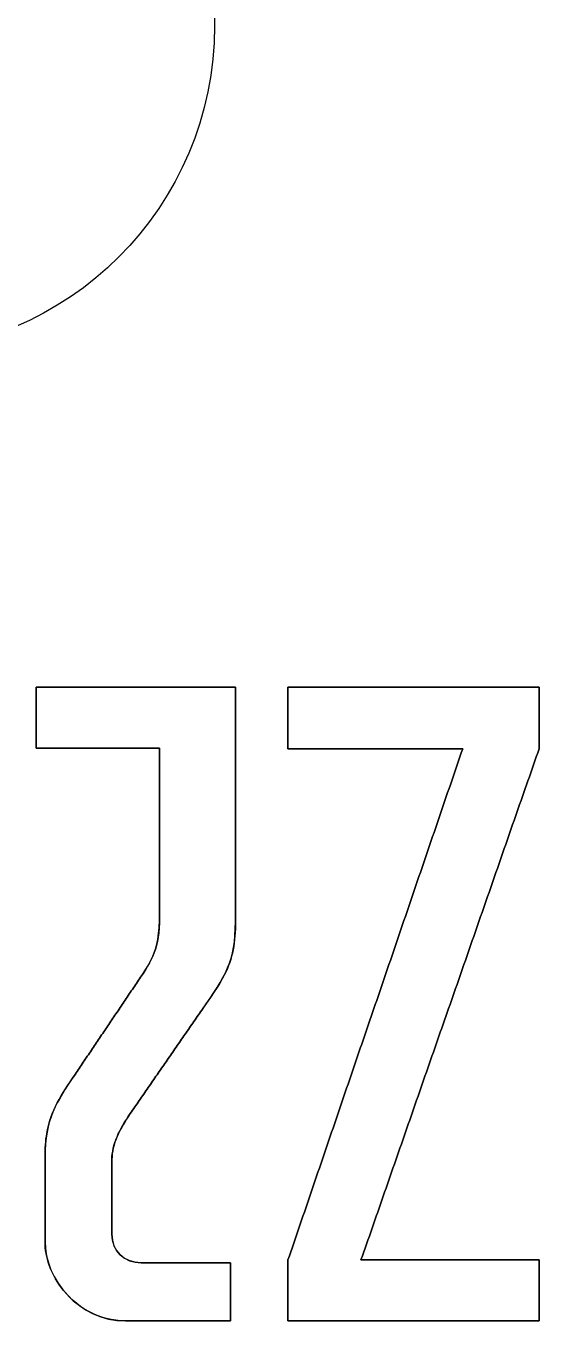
# Model space of a CAD drawing. Header units: millimetres. Extents: x -34.4 to 34.4, y -34.4 to 34.4.
# Drawn here: x 1.69 to 7.98, y -15.86 to 0 of the extents above; entities that cross this region are included whole.
import ezdxf

# ---------------------------------------------------------------- set-up
doc = ezdxf.new("R2010")
doc.units = ezdxf.units.MM
doc.layers.add('Z24de', color=7, linetype='CONTINUOUS')

msp = doc.modelspace()

# ---------------------------------------------------------------- linework, layer by layer
at = {"layer": 'Z24de'}
for p, q in [((4, 0), (4, 0, 3)), ((4, 0), (4, 0, 3)), ((1.81512, -8.09855, 2.40188), (1.81512, -8.09855, 3)), ((1.81512, -8.09855, 2.40188), (1.81512, -8.09855, 3)), ((4.25582, -8.09855, 2.40188), (4.25582, -8.09855, 3)), ((4.25582, -8.09855, 2.40188), (4.25582, -8.09855, 3)), ((4.25603, -8.09855, 2.40188), (4.25603, -8.09855, 3)), ((4.25603, -8.09855, 2.40188), (4.25603, -8.09855, 3)), ((4.89939, -8.09855, 2.40188), (4.89939, -8.09855, 3)), ((4.89939, -8.09855, 2.40188), (4.89939, -8.09855, 3)), ((7.975, -8.09855, 2.40188), (7.975, -8.09855, 3)), ((7.975, -8.09855, 2.40188), (7.975, -8.09855, 3)), ((1.81512, -8.84234, 2.40188), (1.81512, -8.84234, 3)), ((1.81512, -8.84234, 2.40188), (1.81512, -8.84234, 3)), ((3.32803, -8.84234, 2.40188), (3.32803, -8.84234, 3)), ((3.32803, -8.84234, 2.40188), (3.32803, -8.84234, 3)), ((4.89939, -8.85078, 2.40188), (4.89939, -8.85078, 3)), ((4.89939, -8.85078, 2.40188), (4.89939, -8.85078, 3)), ((7.03898, -8.85078, 2.40188), (7.03898, -8.85078, 3)), ((7.03898, -8.85078, 2.40188), (7.03898, -8.85078, 3)), ((7.975, -8.85078, 2.40188), (7.975, -8.85078, 3)), ((7.975, -8.85078, 2.40188), (7.975, -8.85078, 3)), ((3.32803, -10.8399, 2.40188), (3.32803, -10.8399, 3)), ((3.32803, -10.8399, 2.40188), (3.32803, -10.8399, 3)), ((4.25603, -10.9653, 2.40188), (4.25603, -10.9653, 3)), ((4.25603, -10.9653, 2.40188), (4.25603, -10.9653, 3)), ((3.09382, -11.6496, 2.40188), (3.09382, -11.6496, 3)), ((3.09382, -11.6496, 2.40188), (3.09382, -11.6496, 3)), ((3.8431, -12.0517, 2.40188), (3.8431, -12.0517, 3)), ((3.8431, -12.0517, 2.40188), (3.8431, -12.0517, 3)), ((2.29157, -12.8394, 2.40188), (2.29157, -12.8394, 3)), ((2.29157, -12.8394, 2.40188), (2.29157, -12.8394, 3)), ((2.96869, -13.3169, 2.40188), (2.96869, -13.3169, 3)), ((2.96869, -13.3169, 2.40188), (2.96869, -13.3169, 3)), ((1.92379, -13.8489, 2.40188), (1.92379, -13.8489, 3)), ((1.92379, -13.8489, 2.40188), (1.92379, -13.8489, 3)), ((2.74313, -13.8822, 2.40188), (2.74313, -13.8822, 3)), ((2.74313, -13.8822, 2.40188), (2.74313, -13.8822, 3)), ((1.92379, -14.8855, 2.40188), (1.92379, -14.8855, 3)), ((1.92379, -14.8855, 2.40188), (1.92379, -14.8855, 3)), ((2.74313, -14.7933, 2.40188), (2.74313, -14.7933, 3)), ((2.74313, -14.7933, 2.40188), (2.74313, -14.7933, 3)), ((3.10268, -15.1444, 2.40188), (3.10268, -15.1444, 3)), ((3.10268, -15.1444, 2.40188), (3.10268, -15.1444, 3)), ((4.19737, -15.1444, 2.40188), (4.19737, -15.1444, 3)), ((4.19737, -15.1444, 2.40188), (4.19737, -15.1444, 3)), ((4.89939, -15.1111, 2.40188), (4.89939, -15.1111, 3)), ((4.89939, -15.1111, 2.40188), (4.89939, -15.1111, 3)), ((5.79363, -15.1111, 2.40188), (5.79363, -15.1111, 3)), ((5.79363, -15.1111, 2.40188), (5.79363, -15.1111, 3)), ((7.975, -15.1111, 2.40188), (7.975, -15.1111, 3)), ((7.975, -15.1111, 2.40188), (7.975, -15.1111, 3)), ((2.91024, -15.857, 2.40188), (2.91024, -15.857, 3)), ((2.91024, -15.857, 2.40188), (2.91024, -15.857, 3)), ((4.19737, -15.857, 2.40188), (4.19737, -15.857, 3)), ((4.19737, -15.857, 2.40188), (4.19737, -15.857, 3)), ((4.89939, -15.857, 2.40188), (4.89939, -15.857, 3)), ((4.89939, -15.857, 2.40188), (4.89939, -15.857, 3)), ((7.975, -15.857, 2.40188), (7.975, -15.857, 3)), ((7.975, -15.857, 2.40188), (7.975, -15.857, 3))]:
    msp.add_line(p, q, dxfattribs=at)
msp.add_circle((0, 0), 4, dxfattribs=at)
msp.add_circle((0, 0), 4, dxfattribs=at)
msp.add_circle((0, 0), 4, dxfattribs=at)
msp.add_circle((0, 0), 4, dxfattribs=at)
for points, degree in [([(1.81512, -8.84234, 3), (1.81512, -8.09855, 3)], 1), ([(1.81512, -8.09855, 3), (4.25582, -8.09855, 3)], 1), ([(1.81512, -8.09855, 2.40188), (1.81512, -8.84234, 2.40188)], 1), ([(1.81512, -8.84234, 3), (1.81512, -8.09855, 3)], 1), ([(4.25582, -8.09855, 2.40188), (1.81512, -8.09855, 2.40188)], 1), ([(1.81512, -8.09855, 3), (4.25582, -8.09855, 3)], 1), ([(4.25582, -8.09855, 2.40188), (1.81512, -8.09855, 2.40188)], 1), ([(1.81512, -8.09855, 2.40188), (1.81512, -8.84234, 2.40188)], 1), ([(4.25582, -8.09855, 3), (4.25603, -8.09855, 3)], 1), ([(4.25603, -8.09855, 2.40188), (4.25582, -8.09855, 2.40188)], 1), ([(4.25582, -8.09855, 3), (4.25603, -8.09855, 3)], 1), ([(4.25603, -8.09855, 2.40188), (4.25582, -8.09855, 2.40188)], 1), ([(4.25603, -8.09855, 3), (4.25603, -10.9653, 3)], 1), ([(4.25603, -10.9653, 2.40188), (4.25603, -8.09855, 2.40188)], 1), ([(4.25603, -8.09855, 3), (4.25603, -10.9653, 3)], 1), ([(4.25603, -10.9653, 2.40188), (4.25603, -8.09855, 2.40188)], 1), ([(7.975, -8.09855, 3), (4.89939, -8.09855, 3)], 1), ([(4.89939, -8.09855, 3), (4.89939, -8.85078, 3)], 1), ([(4.89939, -8.09855, 2.40188), (7.975, -8.09855, 2.40188)], 1), ([(7.975, -8.09855, 3), (4.89939, -8.09855, 3)], 1), ([(4.89939, -8.85078, 2.40188), (4.89939, -8.09855, 2.40188)], 1), ([(4.89939, -8.09855, 3), (4.89939, -8.85078, 3)], 1), ([(4.89939, -8.85078, 2.40188), (4.89939, -8.09855, 2.40188)], 1), ([(4.89939, -8.09855, 2.40188), (7.975, -8.09855, 2.40188)], 1), ([(7.975, -8.85078, 3), (7.975, -8.09855, 3)], 1), ([(7.975, -8.09855, 2.40188), (7.975, -8.85078, 2.40188)], 1), ([(7.975, -8.85078, 3), (7.975, -8.09855, 3)], 1), ([(7.975, -8.09855, 2.40188), (7.975, -8.85078, 2.40188)], 1), ([(3.32803, -8.84234, 3), (1.81512, -8.84234, 3)], 1), ([(1.81512, -8.84234, 2.40188), (3.32803, -8.84234, 2.40188)], 1), ([(3.32803, -8.84234, 3), (1.81512, -8.84234, 3)], 1), ([(1.81512, -8.84234, 2.40188), (3.32803, -8.84234, 2.40188)], 1), ([(3.32803, -10.8399, 3), (3.32803, -8.84234, 3)], 1), ([(3.32803, -8.84234, 2.40188), (3.32803, -10.8399, 2.40188)], 1), ([(3.32803, -10.8399, 3), (3.32803, -8.84234, 3)], 1), ([(3.32803, -8.84234, 2.40188), (3.32803, -10.8399, 2.40188)], 1), ([(4.89939, -8.85078, 3), (7.03898, -8.85078, 3)], 1), ([(7.03898, -8.85078, 3), (4.89939, -15.1111, 3)], 1), ([(7.03898, -8.85078, 2.40188), (4.89939, -8.85078, 2.40188)], 1), ([(4.89939, -8.85078, 3), (7.03898, -8.85078, 3)], 1), ([(4.89939, -15.1111, 2.40188), (7.03898, -8.85078, 2.40188)], 1), ([(7.03898, -8.85078, 3), (4.89939, -15.1111, 3)], 1), ([(4.89939, -15.1111, 2.40188), (7.03898, -8.85078, 2.40188)], 1), ([(7.03898, -8.85078, 2.40188), (4.89939, -8.85078, 2.40188)], 1), ([(5.79363, -15.1111, 3), (7.975, -8.85078, 3)], 1), ([(7.975, -8.85078, 2.40188), (5.79363, -15.1111, 2.40188)], 1), ([(5.79363, -15.1111, 3), (7.975, -8.85078, 3)], 1), ([(7.975, -8.85078, 2.40188), (5.79363, -15.1111, 2.40188)], 1), ([(3.32803, -10.8399, 2.40188), (3.32803, -11.2567, 2.40187), (3.26811, -11.3907, 2.40188), (3.09382, -11.6496, 2.40188)], 3), ([(3.32803, -10.8399, 2.40188), (3.32803, -11.2567, 2.40187), (3.26811, -11.3907, 2.40188), (3.09382, -11.6496, 2.40188)], 3), ([(3.8431, -12.0517, 2.40188), (4.1366, -11.6274, 2.40187), (4.25603, -11.4624, 2.40188), (4.25603, -10.9653, 2.40188)], 3), ([(3.8431, -12.0517, 2.40188), (4.1366, -11.6274, 2.40187), (4.25603, -11.4624, 2.40188), (4.25603, -10.9653, 2.40188)], 3), ([(2.29157, -12.8394, 3), (3.09382, -11.6496, 3)], 1), ([(3.09382, -11.6496, 2.40188), (2.29157, -12.8394, 2.40188)], 1), ([(2.29157, -12.8394, 3), (3.09382, -11.6496, 3)], 1), ([(3.09382, -11.6496, 2.40188), (2.29157, -12.8394, 2.40188)], 1), ([(3.8431, -12.0517, 3), (2.96869, -13.3169, 3)], 1), ([(2.96869, -13.3169, 2.40188), (3.8431, -12.0517, 2.40188)], 1), ([(3.8431, -12.0517, 3), (2.96869, -13.3169, 3)], 1), ([(2.96869, -13.3169, 2.40188), (3.8431, -12.0517, 2.40188)], 1), ([(2.29157, -12.8394, 2.40188), (2.06031, -13.1823, 2.40187), (1.92379, -13.388, 2.40188), (1.92379, -13.8489, 2.40188)], 3), ([(2.29157, -12.8394, 2.40188), (2.06031, -13.1823, 2.40187), (1.92379, -13.388, 2.40188), (1.92379, -13.8489, 2.40188)], 3), ([(2.96869, -13.3169, 3), (2.84053, -13.5029, 3), (2.74329, -13.6923, 3), (2.74313, -13.8822, 3)], 3), ([(2.74313, -13.8822, 2.40188), (2.74313, -13.6984, 2.40187), (2.8347, -13.511, 2.40188), (2.96869, -13.3169, 2.40188)], 3), ([(2.96869, -13.3169, 3), (2.84053, -13.5029, 3), (2.74329, -13.6923, 3), (2.74313, -13.8822, 3)], 3), ([(2.74313, -13.8822, 2.40188), (2.74313, -13.6984, 2.40187), (2.8347, -13.511, 2.40188), (2.96869, -13.3169, 2.40188)], 3), ([(1.92379, -14.8855, 3), (1.92379, -13.8489, 3)], 1), ([(1.92379, -13.8489, 2.40188), (1.92379, -14.8855, 2.40188)], 1), ([(1.92379, -14.8855, 3), (1.92379, -13.8489, 3)], 1), ([(1.92379, -13.8489, 2.40188), (1.92379, -14.8855, 2.40188)], 1), ([(2.74313, -14.7933, 2.40188), (2.74313, -14.7933, 2.40187), (2.74313, -14.1109, 2.40188), (2.74313, -13.8822, 2.40188)], 3), ([(2.74313, -14.7933, 2.40188), (2.74313, -14.7933, 2.40187), (2.74313, -14.1109, 2.40188), (2.74313, -13.8822, 2.40188)], 3), ([(1.92379, -14.8855, 2.40188), (1.92379, -15.3424, 2.40187), (2.33567, -15.857, 2.40188), (2.91024, -15.857, 2.40188)], 3), ([(1.92379, -14.8855, 2.40188), (1.92379, -15.3424, 2.40187), (2.33567, -15.857, 2.40188), (2.91024, -15.857, 2.40188)], 3), ([(2.74313, -14.7933, 3), (2.73987, -15.0003, 3), (2.893, -15.1477, 3), (3.10268, -15.1444, 3)], 3), ([(2.74313, -14.7933, 3), (2.73987, -15.0003, 3), (2.893, -15.1477, 3), (3.10268, -15.1444, 3)], 3), ([(3.10268, -15.1444, 2.40188), (2.88788, -15.1444, 2.40187), (2.74313, -15.0037, 2.40188), (2.74313, -14.7933, 2.40188)], 3), ([(3.10268, -15.1444, 2.40188), (2.88788, -15.1444, 2.40187), (2.74313, -15.0037, 2.40188), (2.74313, -14.7933, 2.40188)], 3), ([(4.19737, -15.1444, 2.40188), (4.19737, -15.1444, 2.40187), (3.42298, -15.1444, 2.40188), (3.10268, -15.1444, 2.40188)], 3), ([(4.19737, -15.1444, 2.40188), (4.19737, -15.1444, 2.40187), (3.42298, -15.1444, 2.40188), (3.10268, -15.1444, 2.40188)], 3), ([(4.19737, -15.1444, 3), (4.19737, -15.857, 3)], 1), ([(4.19737, -15.857, 2.40188), (4.19737, -15.1444, 2.40188)], 1), ([(4.19737, -15.1444, 3), (4.19737, -15.857, 3)], 1), ([(4.19737, -15.857, 2.40188), (4.19737, -15.1444, 2.40188)], 1), ([(4.89939, -15.1111, 3), (4.89939, -15.857, 3)], 1), ([(4.89939, -15.857, 2.40188), (4.89939, -15.1111, 2.40188)], 1), ([(4.89939, -15.1111, 3), (4.89939, -15.857, 3)], 1), ([(4.89939, -15.857, 2.40188), (4.89939, -15.1111, 2.40188)], 1), ([(7.975, -15.1111, 3), (5.79363, -15.1111, 3)], 1), ([(5.79363, -15.1111, 2.40188), (7.975, -15.1111, 2.40188)], 1), ([(7.975, -15.1111, 3), (5.79363, -15.1111, 3)], 1), ([(5.79363, -15.1111, 2.40188), (7.975, -15.1111, 2.40188)], 1), ([(7.975, -15.857, 3), (7.975, -15.1111, 3)], 1), ([(7.975, -15.1111, 2.40188), (7.975, -15.857, 2.40188)], 1), ([(7.975, -15.857, 3), (7.975, -15.1111, 3)], 1), ([(7.975, -15.1111, 2.40188), (7.975, -15.857, 2.40188)], 1), ([(4.19737, -15.857, 3), (2.91024, -15.857, 3)], 1), ([(2.91024, -15.857, 2.40188), (4.19737, -15.857, 2.40188)], 1), ([(4.19737, -15.857, 3), (2.91024, -15.857, 3)], 1), ([(2.91024, -15.857, 2.40188), (4.19737, -15.857, 2.40188)], 1), ([(4.89939, -15.857, 3), (7.975, -15.857, 3)], 1), ([(7.975, -15.857, 2.40188), (4.89939, -15.857, 2.40188)], 1), ([(4.89939, -15.857, 3), (7.975, -15.857, 3)], 1), ([(7.975, -15.857, 2.40188), (4.89939, -15.857, 2.40188)], 1)]:
    msp.add_open_spline(points, degree=degree, dxfattribs=at)
for points, knots in [([(3.09382, -11.6496, 3), (3.21757, -11.4691, 3), (3.29436, -11.3228, 3), (3.31564, -11.1085, 3), (3.32439, -11.0261, 3), (3.32852, -10.9365, 3), (3.32803, -10.8399, 3)], [0, 0, 0, 0, 0.720649, 0.720649, 0.720649, 1, 1, 1, 1]), ([(3.09382, -11.6496, 3), (3.21757, -11.4691, 3), (3.29436, -11.3228, 3), (3.31564, -11.1085, 3), (3.32439, -11.0261, 3), (3.32852, -10.9365, 3), (3.32803, -10.8399, 3)], [0, 0, 0, 0, 0.720649, 0.720649, 0.720649, 1, 1, 1, 1]), ([(4.25603, -10.9653, 3), (4.25763, -11.2139, 3), (4.22266, -11.4257, 3), (4.12295, -11.6142, 3), (4.05004, -11.7569, 3), (3.94909, -11.8976, 3), (3.8431, -12.0517, 3)], [0, 0, 0, 0, 0.571605, 0.571605, 0.571605, 1, 1, 1, 1]), ([(4.25603, -10.9653, 3), (4.25763, -11.2139, 3), (4.22266, -11.4257, 3), (4.12295, -11.6142, 3), (4.05004, -11.7569, 3), (3.94909, -11.8976, 3), (3.8431, -12.0517, 3)], [0, 0, 0, 0, 0.571605, 0.571605, 0.571605, 1, 1, 1, 1]), ([(1.92379, -13.8489, 3), (1.92339, -13.7484, 3), (1.93069, -13.6528, 3), (1.94568, -13.5622, 3), (1.9889, -13.2887, 3), (2.12871, -13.0794, 3), (2.29157, -12.8394, 3)], [0, 0, 0, 0, 0.24968, 0.24968, 0.24968, 1, 1, 1, 1]), ([(1.92379, -13.8489, 3), (1.92339, -13.7484, 3), (1.93069, -13.6528, 3), (1.94568, -13.5622, 3), (1.9889, -13.2887, 3), (2.12871, -13.0794, 3), (2.29157, -12.8394, 3)], [0, 0, 0, 0, 0.24968, 0.24968, 0.24968, 1, 1, 1, 1]), ([(2.74313, -13.8822, 3), (2.74313, -13.9292, 3), (2.74313, -13.9825, 3), (2.74313, -14.0421, 3), (2.74313, -14.1946, 3), (2.74313, -14.3644, 3), (2.74313, -14.5197, 3), (2.74313, -14.5789, 3), (2.74313, -14.6336, 3), (2.74313, -14.6839, 3), (2.74313, -14.7446, 3), (2.74313, -14.7981, 3), (2.74313, -14.7933, 3)], [0, 0, 0, 0, 0.172441, 0.172441, 0.172441, 0.621089, 0.621089, 0.621089, 0.78967, 0.78967, 0.78967, 1, 1, 1, 1]), ([(2.74313, -13.8822, 3), (2.74313, -13.9292, 3), (2.74313, -13.9825, 3), (2.74313, -14.0421, 3), (2.74313, -14.1946, 3), (2.74313, -14.3644, 3), (2.74313, -14.5197, 3), (2.74313, -14.5789, 3), (2.74313, -14.6336, 3), (2.74313, -14.6839, 3), (2.74313, -14.7446, 3), (2.74313, -14.7981, 3), (2.74313, -14.7933, 3)], [0, 0, 0, 0, 0.172441, 0.172441, 0.172441, 0.621089, 0.621089, 0.621089, 0.78967, 0.78967, 0.78967, 1, 1, 1, 1]), ([(2.91024, -15.857, 3), (2.58934, -15.8594, 3), (2.29293, -15.6867, 3), (2.11433, -15.4371, 3), (1.99703, -15.2752, 3), (1.92416, -15.0802, 3), (1.92379, -14.8855, 3)], [0, 0, 0, 0, 0.605178, 0.605178, 0.605178, 1, 1, 1, 1]), ([(2.91024, -15.857, 3), (2.58934, -15.8594, 3), (2.29293, -15.6867, 3), (2.11433, -15.4371, 3), (1.99703, -15.2752, 3), (1.92416, -15.0802, 3), (1.92379, -14.8855, 3)], [0, 0, 0, 0, 0.605178, 0.605178, 0.605178, 1, 1, 1, 1]), ([(3.10268, -15.1444, 3), (3.31536, -15.1444, 3), (3.5805, -15.1444, 3), (3.81993, -15.1444, 3), (3.91801, -15.1444, 3), (4.00785, -15.1444, 3), (4.08943, -15.1444, 3), (4.1494, -15.1444, 3), (4.20267, -15.1444, 3), (4.19737, -15.1444, 3)], [0, 0, 0, 0, 0.58558, 0.58558, 0.58558, 0.819181, 0.819181, 0.819181, 1, 1, 1, 1]), ([(3.10268, -15.1444, 3), (3.31536, -15.1444, 3), (3.5805, -15.1444, 3), (3.81993, -15.1444, 3), (3.91801, -15.1444, 3), (4.00785, -15.1444, 3), (4.08943, -15.1444, 3), (4.1494, -15.1444, 3), (4.20267, -15.1444, 3), (4.19737, -15.1444, 3)], [0, 0, 0, 0, 0.58558, 0.58558, 0.58558, 0.819181, 0.819181, 0.819181, 1, 1, 1, 1])]:
    msp.add_open_spline(points, degree=3, knots=knots, dxfattribs=at)

doc.saveas('drawing.dxf')
